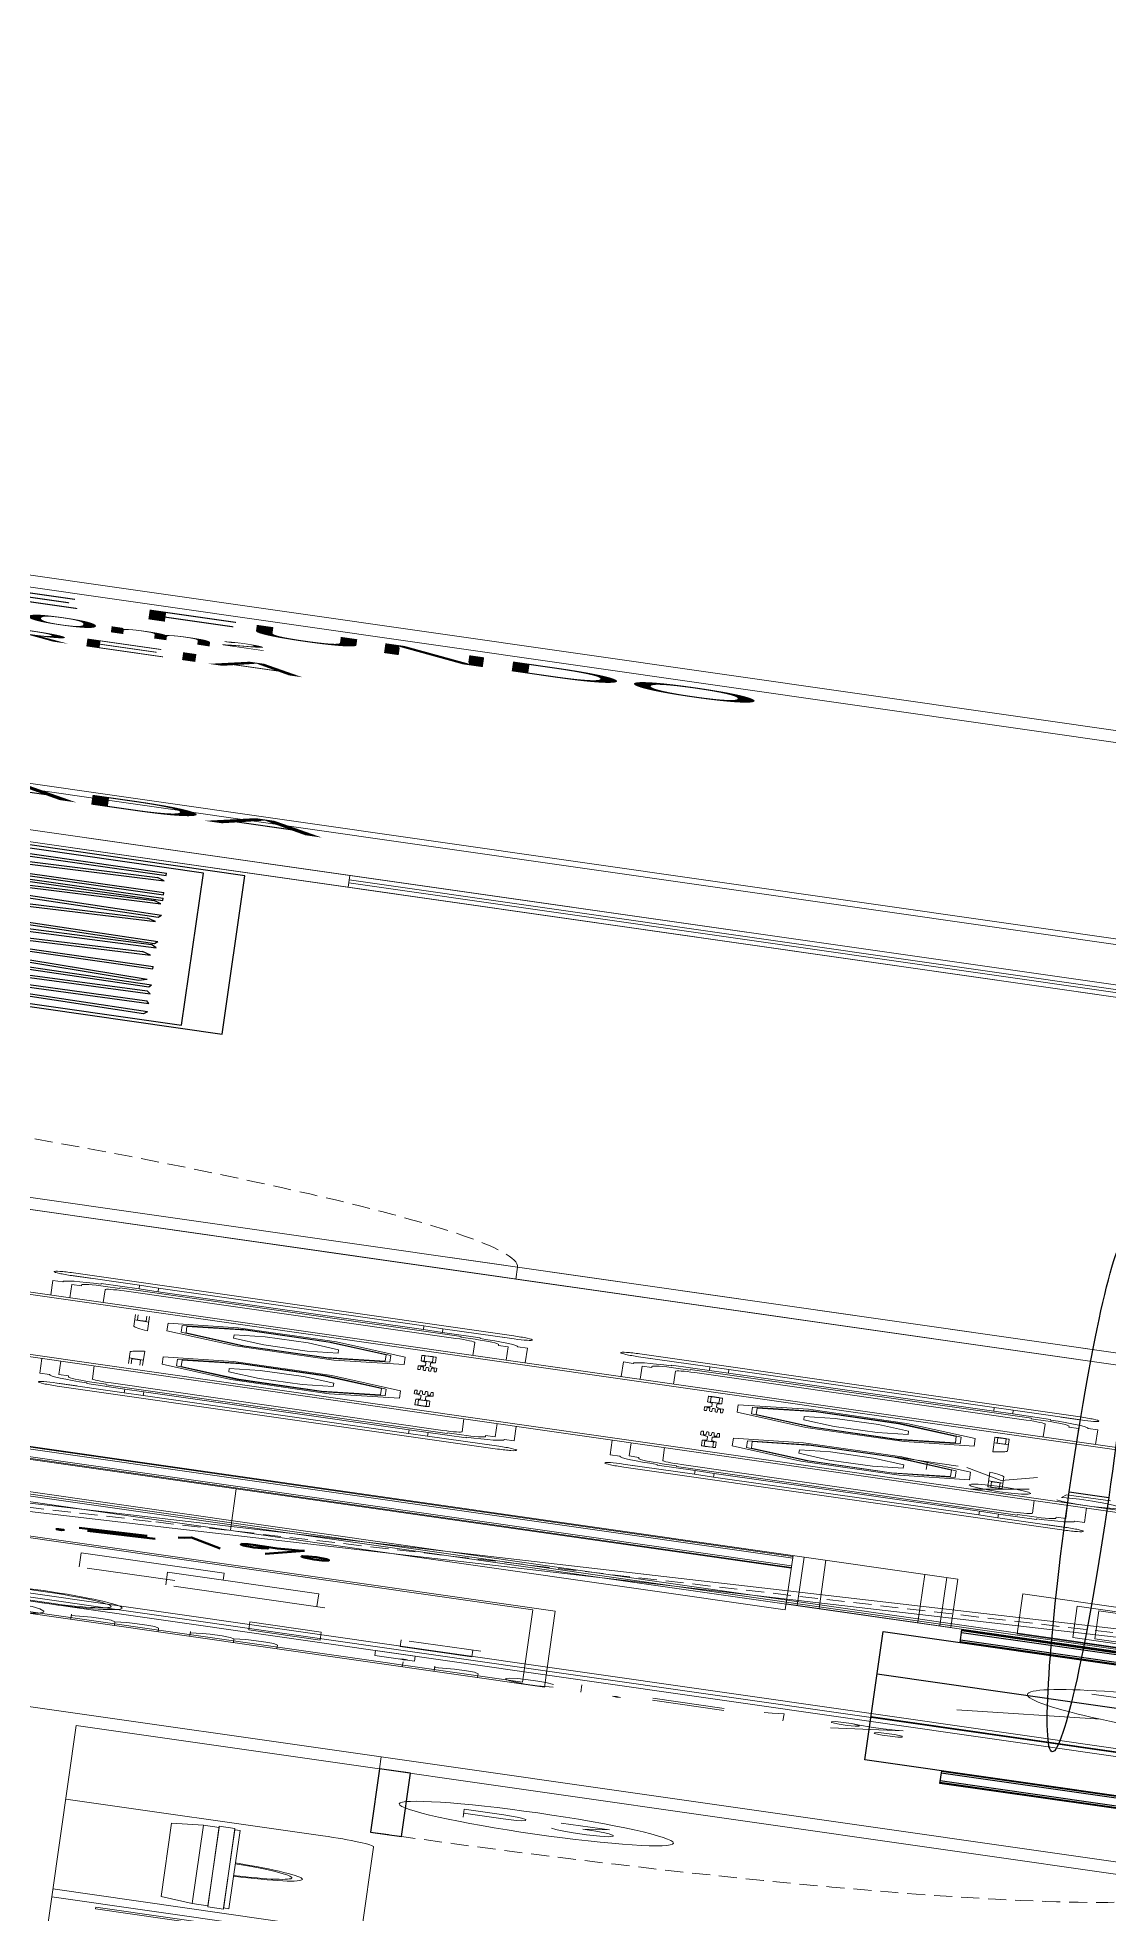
# Model space of a CAD drawing. Header units: millimetres. Extents: x -361192058 to 101130107379, y -14071650034 to 19218552450.
# Drawn here: x -136029.9 to -135968.7, y 40867.7 to 40975 of the extents above; entities that cross this region are included whole.
import ezdxf
from ezdxf.enums import TextEntityAlignment as Align

# ---------------------------------------------------------------- set-up
doc = ezdxf.new("R2010")
doc.units = ezdxf.units.MM
doc.header["$LTSCALE"] = 0.5
doc.linetypes.add('HIDDEN2', pattern=[0.1875, 0.125, -0.0625])
for name, color, linetype in [('02', 2, 'Continuous'), ('ARCO', 7, 'HIDDEN2'), ('CONEXAO_ESGOTO', 7, 'Continuous'), ('DIVERSOS', 4, 'Continuous'), ('ESQUADRIA', 3, 'Continuous'), ('ESQUADRIAS', 3, 'Continuous'), ('MOBIL-I', 251, 'Continuous'), ('parede', 2, 'Continuous'), ('PISO', 8, 'Continuous'), ('TEXTO2', 3, 'Continuous'), ('TUBULAÇÃO_ESGOTO', 6, 'Continuous'), ('TXT_0', 7, 'Continuous'), ('TXT_1', 3, 'Continuous')]:
    doc.layers.add(name, color=color, linetype=linetype)
doc.styles.add('ADITIVOCAD', font='ROMANS.shx')
doc.styles.add('ROMANS', font='romans', dxfattribs={"height": 0.1})
doc.styles.add('SANSSERIF', font='sas_____.pfb', dxfattribs={"height": 1})
doc.styles.get("Standard").update_dxf_attribs({"font": 'txt.shx', "height": 0.12})

# ---------------------------------------------------------------- blocks, each defined once
blk = doc.blocks.new('ADC_PE_AB1')
blk.add_lwpolyline([(0, -0.03), (1, -0.03), (1, 0), (0, 0)], close=True)
at = {"flags": 8}
blk.add_attdef('$PORTA', text='', height=0.09, dxfattribs=at).set_placement((0.5, -0.1569), align=Align.MIDDLE)
blk = doc.blocks.new('s1')
for p, q in [((0.7674, 1.4896), (0.7674, 2.0988)), ((0.7674, 2.0988), (2.7072, 2.0988)), ((0.9277, 1.4148), (0.9277, 2.0988)), ((2.5469, 2.0988), (2.5469, 1.4148)), ((2.7072, 2.0988), (2.7072, 1.4896)), ((0.9277, 1.9385), (2.5469, 1.9385)), ((1.4675, 1.9385), (1.4675, 1.4148)), ((2.0072, 1.9385), (2.0072, 1.4148)), ((0.9277, 1.4896), (0.7674, 1.4896)), ((2.7072, 1.4896), (2.5469, 1.4896)), ((2.5469, 1.4148), (0.9277, 1.4148))]:
    blk.add_line(p, q)
at = {"layer": 'PISO'}
for p, q in [((0.7781, 1.4896), (0.7781, 2.0988)), ((0.7995, 1.4896), (0.7995, 2.0988)), ((0.8957, 1.4896), (0.8957, 2.0988)), ((0.9171, 1.4896), (0.9171, 2.0988)), ((2.5576, 2.0988), (2.5576, 1.4896)), ((2.579, 2.0988), (2.579, 1.4896)), ((2.6752, 2.0988), (2.6752, 1.4896)), ((2.6965, 2.0988), (2.6965, 1.4896)), ((0.9277, 2.0881), (2.5469, 2.0881)), ((0.9277, 2.0667), (2.5469, 2.0667)), ((0.9277, 1.9705), (2.5469, 1.9705)), ((0.9277, 1.9492), (2.5469, 1.9492))]:
    blk.add_line(p, q, dxfattribs=at)
blk = doc.blocks.new('ADC_G_ROUPA1')
for p, q in [((2, 0.55), (0, 0.55)), ((0, 0.55), (0, 0)), ((2, 0), (2, 0.55)), ((1.96, 0.51), (0.04, 0.51)), ((0.04, 0.51), (0.04, 0.04)), ((1.96, 0.04), (1.96, 0.51)), ((0.1122, 0.078), (0.1615, 0.4749)), ((0.142, 0.0743), (0.1913, 0.4712)), ((0.1913, 0.4712), (0.1615, 0.4749)), ((0.2176, 0.473), (0.2475, 0.4754)), ((0.2176, 0.473), (0.2497, 0.0742)), ((0.2475, 0.4754), (0.2796, 0.0766)), ((0.3293, 0.472), (0.3591, 0.4752)), ((0.3293, 0.472), (0.3722, 0.0743)), ((0.3591, 0.4752), (0.402, 0.0775)), ((0.4817, 0.4754), (0.4537, 0.0764)), ((0.4817, 0.4754), (0.5116, 0.4733)), ((0.5116, 0.4733), (0.4837, 0.0743)), ((0.627, 0.4722), (0.5179, 0.0874)), ((0.627, 0.4722), (0.6559, 0.464)), ((0.6858, 0.475), (0.6858, 0.075)), ((0.6858, 0.475), (0.7158, 0.475)), ((0.7158, 0.475), (0.7158, 0.075)), ((0.7427, 0.4641), (0.7715, 0.4722)), ((0.7715, 0.4722), (0.8803, 0.0873)), ((0.8867, 0.4694), (0.9163, 0.4743)), ((0.9163, 0.4743), (0.9824, 0.0798)), ((1.0382, 0.4753), (1.0009, 0.077)), ((1.068, 0.4725), (1.0308, 0.0742)), ((1.0382, 0.4753), (1.068, 0.4725)), ((1.1662, 0.4641), (1.195, 0.4722)), ((1.195, 0.4722), (1.3038, 0.0873)), ((1.3701, 0.4753), (1.3328, 0.077)), ((1.3999, 0.4725), (1.3627, 0.0742)), ((1.3701, 0.4753), (1.3999, 0.4725)), ((1.4107, 0.4656), (1.4399, 0.4725)), ((1.4399, 0.4725), (1.5317, 0.0832)), ((1.5477, 0.475), (1.5477, 0.075)), ((1.5477, 0.475), (1.5777, 0.475)), ((1.5777, 0.475), (1.5777, 0.075)), ((1.619, 0.475), (1.619, 0.075)), ((1.619, 0.475), (1.649, 0.475)), ((1.649, 0.475), (1.649, 0.075)), ((1.7026, 0.4656), (1.7318, 0.4725)), ((1.7318, 0.4725), (1.8237, 0.0832)), ((1.8633, 0.475), (1.8633, 0.075)), ((1.8633, 0.475), (1.8933, 0.475)), ((1.8933, 0.475), (1.8933, 0.075)), ((0.6559, 0.464), (0.5468, 0.0792)), ((0.7427, 0.4641), (0.8514, 0.0791)), ((0.8867, 0.4694), (0.9528, 0.0749)), ((1.1662, 0.4641), (1.2749, 0.0791)), ((1.4107, 0.4656), (1.5025, 0.0763)), ((1.7026, 0.4656), (1.7945, 0.0763)), ((0.1511, 0.2898), (0.1474, 0.2601)), ((0.1511, 0.2898), (0.1561, 0.2892)), ((0.1561, 0.2892), (0.1524, 0.2595)), ((0.2449, 0.2894), (0.2499, 0.2898)), ((0.2473, 0.2597), (0.2449, 0.2894)), ((0.2523, 0.2601), (0.2499, 0.2898)), ((0.3616, 0.2893), (0.3665, 0.2898)), ((0.3648, 0.2596), (0.3616, 0.2893)), ((0.3697, 0.2601), (0.3665, 0.2898)), ((0.4791, 0.2601), (0.4812, 0.2899)), ((0.4812, 0.2899), (0.4862, 0.2895)), ((0.4841, 0.2597), (0.4862, 0.2895)), ((0.5804, 0.262), (0.5885, 0.2907)), ((0.5852, 0.2606), (0.5933, 0.2893)), ((0.5885, 0.2907), (0.5933, 0.2893)), ((0.6983, 0.26), (0.6983, 0.2899)), ((0.6983, 0.2899), (0.7033, 0.2899)), ((0.7033, 0.26), (0.7033, 0.2899)), ((0.805, 0.2893), (0.8098, 0.2907)), ((0.8131, 0.2606), (0.805, 0.2893)), ((0.818, 0.2619), (0.8098, 0.2907)), ((0.9296, 0.2889), (0.9346, 0.2897)), ((0.9395, 0.2602), (0.9346, 0.2897)), ((1.0306, 0.2601), (1.0334, 0.2898)), ((1.0334, 0.2898), (1.0384, 0.2894)), ((1.0356, 0.2596), (1.0384, 0.2894)), ((1.2285, 0.2893), (1.2333, 0.2907)), ((1.2366, 0.2606), (1.2285, 0.2893)), ((1.2415, 0.2619), (1.2333, 0.2907)), ((1.3625, 0.2601), (1.3653, 0.2898)), ((1.3653, 0.2898), (1.3703, 0.2894)), ((1.3675, 0.2596), (1.3703, 0.2894)), ((1.4653, 0.2883), (1.4702, 0.2895)), ((1.4771, 0.2604), (1.4702, 0.2895)), ((1.5602, 0.26), (1.5602, 0.2899)), ((1.5602, 0.2899), (1.5652, 0.2899)), ((1.5652, 0.26), (1.5652, 0.2899)), ((1.6315, 0.26), (1.6315, 0.2899)), ((1.6315, 0.2899), (1.6365, 0.2899)), ((1.6365, 0.26), (1.6365, 0.2899)), ((1.7573, 0.2883), (1.7622, 0.2895)), ((1.769, 0.2604), (1.7622, 0.2895)), ((1.8758, 0.26), (1.8758, 0.2899)), ((1.8758, 0.2899), (1.8808, 0.2899)), ((1.8808, 0.26), (1.8808, 0.2899)), ((0.04, 0.28), (1.96, 0.28)), ((0.9346, 0.2594), (0.9296, 0.2889)), ((1.4722, 0.2593), (1.4653, 0.2883)), ((1.7642, 0.2593), (1.7573, 0.2883)), ((0.04, 0.27), (1.96, 0.27)), ((0.1524, 0.2595), (0.1474, 0.2601)), ((0.2523, 0.2601), (0.2473, 0.2597)), ((0.3697, 0.2601), (0.3648, 0.2596)), ((0.4841, 0.2597), (0.4791, 0.2601)), ((0.5852, 0.2606), (0.5804, 0.262)), ((0.7033, 0.26), (0.6983, 0.26)), ((0.818, 0.2619), (0.8131, 0.2606)), ((0.9395, 0.2602), (0.9346, 0.2594)), ((1.0356, 0.2596), (1.0306, 0.2601)), ((1.2415, 0.2619), (1.2366, 0.2606)), ((1.3675, 0.2596), (1.3625, 0.2601)), ((1.4771, 0.2604), (1.4722, 0.2593)), ((1.5652, 0.26), (1.5602, 0.26)), ((1.6365, 0.26), (1.6315, 0.26)), ((1.769, 0.2604), (1.7642, 0.2593)), ((1.8808, 0.26), (1.8758, 0.26)), ((0.142, 0.0743), (0.1122, 0.078)), ((0.2497, 0.0742), (0.2796, 0.0766)), ((0.3722, 0.0743), (0.402, 0.0775)), ((0.4537, 0.0764), (0.4837, 0.0743)), ((0.5179, 0.0874), (0.5468, 0.0792)), ((0.6858, 0.075), (0.7158, 0.075)), ((0.8514, 0.0791), (0.8803, 0.0873)), ((0.9528, 0.0749), (0.9824, 0.0798)), ((1.0009, 0.077), (1.0308, 0.0742)), ((1.2749, 0.0791), (1.3038, 0.0873)), ((1.3328, 0.077), (1.3627, 0.0742)), ((1.5025, 0.0763), (1.5317, 0.0832)), ((1.5477, 0.075), (1.5777, 0.075)), ((1.619, 0.075), (1.649, 0.075)), ((1.7945, 0.0763), (1.8237, 0.0832)), ((1.8633, 0.075), (1.8933, 0.075)), ((0.04, 0.04), (1.96, 0.04)), ((0, 0), (2, 0))]:
    blk.add_line(p, q)
blk = doc.blocks.new('Adh_Afn')
blk.add_line((-0.25, 0), (0.25, 0))
blk.add_circle((0, 0), 0.25)
at = {"flags": 8}
for tag, p in [('$AF', (0, 0.0703)), ('$DIAM', (0, -0.0909))]:
    blk.add_attdef(tag, text='', height=0.1, dxfattribs=at).set_placement(p, align=Align.MIDDLE)
blk = doc.blocks.new('APROVADO QUADRA 21.2 MBVII')
at = {"color": 8, "lineweight": 18}
for p, q in [((3993.3036, 2444.3402), (3993.3036, 2444.0374)), ((3993.3036, 2444.3402), (3993.3264, 2444.3402)), ((3993.3264, 2444.3402), (3993.3264, 2444.0374))]:
    blk.add_line(p, q, dxfattribs=at)
at = {"layer": '02', "color": 8, "lineweight": 18}
for p, q in [((4006.5417, 2441.3885), (4006.5417, 2447.2885)), ((4007.0417, 2441.3885), (4007.0417, 2447.2885)), ((4001.8417, 2444.8885), (4001.8417, 2441.3885)), ((4006.3917, 2441.3885), (4006.3917, 2444.8885)), ((3993.3776, 2444.3835), (3992.3417, 2444.3835)), ((3993.3776, 2444.3835), (3993.3776, 2443.9835))]:
    blk.add_line(p, q, dxfattribs=at)
at = {"layer": 'ARCO', "color": 8, "lineweight": 18}
for centre, start, end in [((4001.9917, 2444.8255), 270, 360), ((3995.5417, 2444.0885), 180, 270)]:
    blk.add_arc(centre, 0.8, start, end, dxfattribs=at)
at = {"layer": 'DIVERSOS', "color": 8, "lineweight": 18}
for p, q in [((4006.3917, 2444.2385), (4006.3917, 2442.2385)), ((4006.5417, 2444.2385), (4006.5417, 2442.2385))]:
    blk.add_line(p, q, dxfattribs=at)
at = {"layer": 'DIVERSOS', "lineweight": 18}
blk.add_line((3997.2915, 2443.5462), (3997.4299, 2443.4079), dxfattribs=at)
blk.add_circle((3997.6067, 2443.2311), 0.25, dxfattribs=at)
at = {"layer": 'ESQUADRIA', "color": 8, "lineweight": 18}
for p, q in [((4006.4467, 2442.2385), (4006.4467, 2444.2385)), ((4006.4867, 2442.2385), (4006.4867, 2444.2385))]:
    blk.add_line(p, q, dxfattribs=at)
at = {"layer": 'ESQUADRIAS', "color": 8, "lineweight": 18}
blk.add_lwpolyline([(3995.5417, 2444.1385), (3995.5417, 2444.0885), (3995.6917, 2444.0885), (3995.6917, 2444.1385)], dxfattribs=at)
at = {"layer": 'MOBIL-I', "color": 8, "lineweight": 18}
for p, q in [((4000.0196, 2445.0713), (4000.0196, 2443.3999)), ((4000.0475, 2445.0713), (4000.0475, 2443.3999)), ((4000.7933, 2445.0713), (4000.7933, 2443.3999)), ((4000.8213, 2445.0713), (4000.8213, 2443.3999)), ((3998.912, 2443.5631), (3998.912, 2444.9632)), ((3998.228, 2444.8029), (3998.228, 2443.7234)), ((3998.7516, 2443.7234), (3998.7516, 2444.8029)), ((3998.7623, 2443.7234), (3998.7623, 2444.8029)), ((3998.7837, 2443.7234), (3998.7837, 2444.8029)), ((3998.8799, 2443.7234), (3998.8799, 2444.8029)), ((3998.9013, 2443.7234), (3998.9013, 2444.8029)), ((3996.843, 2444.5838), (3996.843, 2443.9425)), ((3997.8005, 2443.9425), (3997.8005, 2444.5838)), ((3996.8644, 2444.5625), (3996.8644, 2443.9639)), ((3997.7791, 2443.9639), (3997.7791, 2444.5625)), ((4000.0196, 2444.4664), (3999.835, 2444.4664)), ((3999.835, 2444.4569), (3999.835, 2444.4664)), ((4000.8213, 2444.4664), (4001.0058, 2444.4664)), ((4001.0058, 2444.4569), (4001.0058, 2444.4664)), ((3999.7427, 2444.4293), (3999.7427, 2444.4478)), ((4000.0196, 2444.4479), (3999.8535, 2444.4479)), ((3999.8535, 2444.4385), (3999.8535, 2444.4479)), ((4000.8213, 2444.4479), (4000.9874, 2444.4479)), ((4000.9874, 2444.4385), (4000.9874, 2444.4479)), ((4001.0981, 2444.4293), (4001.0981, 2444.4478)), ((3999.8396, 2444.4385), (3999.8535, 2444.4385)), ((4001.0012, 2444.4385), (4000.9874, 2444.4385)), ((3999.7889, 2444.3831), (3999.7889, 2444.42)), ((3999.7981, 2444.42), (3999.7889, 2444.42)), ((3999.8165, 2444.4154), (3999.8165, 2444.4016)), ((3999.8581, 2444.4154), (4000.0196, 2444.4154)), ((4000.9828, 2444.4154), (4000.8213, 2444.4154)), ((4001.0243, 2444.4154), (4001.0243, 2444.4016)), ((4001.0428, 2444.42), (4001.052, 2444.42)), ((4001.052, 2444.3831), (4001.052, 2444.42)), ((3997.5066, 2444.4023), (3997.6845, 2444.4023)), ((3997.5066, 2444.3094), (3997.5066, 2444.3945)), ((3997.6845, 2444.4023), (3997.6845, 2444.2632)), ((3999.8073, 2444.0697), (3999.8073, 2444.4016)), ((3999.8165, 2444.4016), (3999.8073, 2444.4016)), ((3999.8396, 2444.397), (3999.8396, 2444.0743)), ((4001.0012, 2444.397), (4001.0012, 2444.0743)), ((4001.0243, 2444.4016), (4001.0335, 2444.4016)), ((4001.0335, 2444.0697), (4001.0335, 2444.4016)), ((3993.4762, 2444.1335), (3993.4762, 2444.3835)), ((3994.6119, 2444.1335), (3994.6119, 2444.3835)), ((3999.7889, 2444.3831), (3999.7427, 2444.3831)), ((3999.7889, 2444.3647), (3999.7889, 2444.3831)), ((4000.1102, 2444.3832), (4000.2579, 2444.3832)), ((4000.112, 2444.3804), (4000.1748, 2444.3804)), ((4000.112, 2444.3721), (4000.1748, 2444.3721)), ((4000.1776, 2444.3777), (4000.1776, 2444.3749)), ((4000.1803, 2444.3832), (4000.1803, 2444.3693)), ((4000.7306, 2444.3832), (4000.5829, 2444.3832)), ((4000.6605, 2444.3832), (4000.6605, 2444.3693)), ((4000.6633, 2444.3777), (4000.6633, 2444.3749)), ((4000.7288, 2444.3804), (4000.666, 2444.3804)), ((4000.7288, 2444.3721), (4000.666, 2444.3721)), ((4001.052, 2444.3647), (4001.052, 2444.3831)), ((4001.052, 2444.3831), (4001.0981, 2444.3831)), ((3999.7889, 2444.3647), (3999.7427, 2444.3647)), ((3999.7889, 2444.1066), (3999.7889, 2444.3647)), ((4000.1102, 2444.3693), (4000.2911, 2444.3693)), ((4000.7306, 2444.3693), (4000.5498, 2444.3693)), ((4001.052, 2444.1066), (4001.052, 2444.3647)), ((4001.052, 2444.3647), (4001.0981, 2444.3647)), ((3997.437, 2444.3173), (3997.5994, 2444.3173)), ((3997.5994, 2444.3173), (3997.5994, 2444.1704)), ((3997.437, 2444.1626), (3997.437, 2444.3094)), ((3997.6845, 2444.2632), (3997.5994, 2444.2632)), ((3998.7516, 2444.2632), (3998.228, 2444.2632)), ((3997.0271, 2444.1627), (3997.0271, 2444.2322)), ((3997.0271, 2444.2322), (3997.1277, 2444.2322)), ((3997.1277, 2444.2322), (3997.1277, 2444.1627)), ((3997.1277, 2444.1627), (3997.0271, 2444.1627)), ((3997.5994, 2444.1704), (3997.437, 2444.1704)), ((3996.9343, 2444.1086), (3996.9962, 2444.1086)), ((3996.9343, 2444.0699), (3996.9343, 2444.1086)), ((3996.9962, 2444.1086), (3996.9962, 2444.0699)), ((3999.7889, 2444.1066), (3999.7427, 2444.1066)), ((3999.7889, 2444.0881), (3999.7889, 2444.1066)), ((4000.1065, 2444.1007), (4000.1065, 2444.0943)), ((4000.1093, 2444.1007), (4000.1093, 2444.0943)), ((4000.1102, 2444.1044), (4000.179, 2444.1044)), ((4000.1102, 2444.1017), (4000.1735, 2444.1017)), ((4000.179, 2444.0906), (4000.179, 2444.1044)), ((4000.1942, 2444.0998), (4000.2311, 2444.0998)), ((4000.2462, 2444.1067), (4000.2886, 2444.1064)), ((4000.2496, 2444.1028), (4000.2496, 2444.1027)), ((4000.252, 2444.104), (4000.2886, 2444.1043)), ((4000.252, 2444.1015), (4000.2886, 2444.1012)), ((4000.252, 2444.0987), (4000.2886, 2444.0991)), ((4000.2911, 2444.1054), (4000.2911, 2444.1053)), ((4000.2911, 2444.1001), (4000.2911, 2444.1001)), ((4000.5498, 2444.1054), (4000.5498, 2444.1053)), ((4000.5498, 2444.1001), (4000.5498, 2444.1001)), ((4000.5947, 2444.1067), (4000.5523, 2444.1064)), ((4000.5888, 2444.104), (4000.5523, 2444.1043)), ((4000.5888, 2444.1015), (4000.5523, 2444.1012)), ((4000.5888, 2444.0987), (4000.5523, 2444.0991)), ((4000.5913, 2444.1028), (4000.5913, 2444.1027)), ((4000.6467, 2444.0998), (4000.6097, 2444.0998)), ((4000.7306, 2444.1044), (4000.6618, 2444.1044)), ((4000.6618, 2444.0906), (4000.6618, 2444.1044)), ((4000.7306, 2444.1017), (4000.6674, 2444.1017)), ((4000.7316, 2444.1007), (4000.7316, 2444.0943)), ((4000.7343, 2444.1007), (4000.7343, 2444.0943)), ((4001.052, 2444.0881), (4001.052, 2444.1066)), ((4001.052, 2444.1066), (4001.0981, 2444.1066)), ((3993.5262, 2444.0835), (3994.5619, 2444.0835)), ((3997.089, 2444.0854), (3997.1741, 2444.0854)), ((3997.089, 2444.0158), (3997.089, 2444.0854)), ((3999.7889, 2444.0881), (3999.7427, 2444.0881)), ((3999.7889, 2444.0512), (3999.7889, 2444.0881)), ((4000.1102, 2444.0934), (4000.1735, 2444.0934)), ((4000.1102, 2444.0906), (4000.179, 2444.0906)), ((4000.1762, 2444.0989), (4000.1762, 2444.0961)), ((4000.1942, 2444.0952), (4000.2311, 2444.0952)), ((4000.2462, 2444.0883), (4000.2886, 2444.0886)), ((4000.2496, 2444.0975), (4000.2496, 2444.0975)), ((4000.2496, 2444.0923), (4000.2496, 2444.0923)), ((4000.252, 2444.0963), (4000.2886, 2444.096)), ((4000.252, 2444.0935), (4000.2886, 2444.0939)), ((4000.252, 2444.0911), (4000.2886, 2444.0907)), ((4000.2911, 2444.0949), (4000.2911, 2444.0949)), ((4000.2911, 2444.0897), (4000.2911, 2444.0897)), ((4000.5498, 2444.0949), (4000.5498, 2444.0949)), ((4000.5498, 2444.0897), (4000.5498, 2444.0897)), ((4000.5888, 2444.0963), (4000.5523, 2444.096)), ((4000.5888, 2444.0935), (4000.5523, 2444.0939)), ((4000.5888, 2444.0911), (4000.5523, 2444.0907)), ((4000.5947, 2444.0883), (4000.5523, 2444.0886)), ((4000.5913, 2444.0975), (4000.5913, 2444.0975)), ((4000.5913, 2444.0923), (4000.5913, 2444.0923)), ((4000.6467, 2444.0952), (4000.6097, 2444.0952)), ((4000.7306, 2444.0906), (4000.6618, 2444.0906)), ((4000.6646, 2444.0989), (4000.6646, 2444.0961)), ((4000.7306, 2444.0934), (4000.6674, 2444.0934)), ((4001.052, 2444.0512), (4001.052, 2444.0881)), ((4001.052, 2444.0881), (4001.0981, 2444.0881)), ((4001.9917, 2442.1862), (4001.9917, 2444.0908)), ((3996.9962, 2444.0699), (3996.9343, 2444.0699)), ((3997.1741, 2444.0776), (3997.1741, 2444.008)), ((3999.8165, 2444.0697), (3999.8073, 2444.0697)), ((3999.8165, 2444.0558), (3999.8165, 2444.0697)), ((4001.0243, 2444.0697), (4001.0335, 2444.0697)), ((4001.0243, 2444.0558), (4001.0243, 2444.0697)), ((3999.7981, 2444.0512), (3999.7889, 2444.0512)), ((3999.8581, 2444.0558), (4000.0196, 2444.0558)), ((4000.9828, 2444.0558), (4000.8213, 2444.0558)), ((4001.0428, 2444.0512), (4001.052, 2444.0512)), ((3999.7427, 2444.0232), (3999.7427, 2444.0417)), ((3999.8396, 2444.0328), (3999.8535, 2444.0328)), ((3999.8535, 2444.0328), (3999.8535, 2444.0234)), ((4000.9874, 2444.0328), (4000.9874, 2444.0234)), ((4001.0012, 2444.0328), (4000.9874, 2444.0328)), ((4001.0981, 2444.0232), (4001.0981, 2444.0417)), ((3997.1741, 2444.0158), (3997.089, 2444.0158)), ((3999.835, 2444.0143), (3999.835, 2444.0049)), ((4000.0196, 2444.0234), (3999.8535, 2444.0234)), ((4000.8213, 2444.0234), (4000.9874, 2444.0234)), ((4001.0058, 2444.0143), (4001.0058, 2444.0049)), ((3999.7252, 2444.0012), (3999.7242, 2444.0012)), ((4000.0196, 2444.0049), (3999.835, 2444.0049)), ((4000.8213, 2444.0049), (4001.0058, 2444.0049)), ((4001.1157, 2444.0012), (4001.1166, 2444.0012)), ((3996.8644, 2443.9639), (3997.7791, 2443.9639)), ((3996.843, 2443.9425), (3997.8005, 2443.9425)), ((3999.7252, 2443.9153), (3999.7242, 2443.9153)), ((4000.0196, 2443.9115), (3999.835, 2443.9115)), ((3999.835, 2443.9021), (3999.835, 2443.9115)), ((4000.8213, 2443.9115), (4001.0058, 2443.9115)), ((4001.0058, 2443.9021), (4001.0058, 2443.9115)), ((4001.1157, 2443.9153), (4001.1166, 2443.9153)), ((3999.7427, 2443.8932), (3999.7427, 2443.8747)), ((3999.8396, 2443.8837), (3999.8535, 2443.8837)), ((4000.0196, 2443.8931), (3999.8535, 2443.8931)), ((3999.8535, 2443.8837), (3999.8535, 2443.8931)), ((4000.8213, 2443.8931), (4000.9874, 2443.8931)), ((4000.9874, 2443.8837), (4000.9874, 2443.8931)), ((4001.0012, 2443.8837), (4000.9874, 2443.8837)), ((4001.0981, 2443.8932), (4001.0981, 2443.8747)), ((3999.7889, 2443.8652), (3999.7889, 2443.8283)), ((3999.7981, 2443.8652), (3999.7889, 2443.8652)), ((4001.0428, 2443.8652), (4001.052, 2443.8652)), ((4001.052, 2443.8652), (4001.052, 2443.8283)), ((3999.8073, 2443.8467), (3999.8073, 2443.5149)), ((3999.8165, 2443.8467), (3999.8073, 2443.8467)), ((3999.8165, 2443.8606), (3999.8165, 2443.8467)), ((3999.8581, 2443.8606), (4000.0196, 2443.8606)), ((4000.9828, 2443.8606), (4000.8213, 2443.8606)), ((4001.0243, 2443.8606), (4001.0243, 2443.8467)), ((4001.0243, 2443.8467), (4001.0335, 2443.8467)), ((4001.0335, 2443.8467), (4001.0335, 2443.5149)), ((3999.7889, 2443.8283), (3999.7427, 2443.8283)), ((3999.7889, 2443.8283), (3999.7889, 2443.8098)), ((3999.8396, 2443.5195), (3999.8396, 2443.8421)), ((4001.0012, 2443.5195), (4001.0012, 2443.8421)), ((4001.052, 2443.8283), (4001.052, 2443.8098)), ((4001.052, 2443.8283), (4001.0981, 2443.8283)), ((4000.1065, 2443.8157), (4000.1065, 2443.8221)), ((4000.1093, 2443.8157), (4000.1093, 2443.8221)), ((4000.1102, 2443.8258), (4000.179, 2443.8258)), ((4000.1102, 2443.8231), (4000.1735, 2443.8231)), ((4000.1102, 2443.8148), (4000.1735, 2443.8148)), ((4000.1102, 2443.812), (4000.179, 2443.812)), ((4000.1762, 2443.8175), (4000.1762, 2443.8203)), ((4000.179, 2443.8258), (4000.179, 2443.812)), ((4000.1942, 2443.8212), (4000.2311, 2443.8212)), ((4000.1942, 2443.8166), (4000.2311, 2443.8166)), ((4000.2462, 2443.8281), (4000.2886, 2443.8278)), ((4000.2496, 2443.8241), (4000.2496, 2443.8242)), ((4000.2496, 2443.8189), (4000.2496, 2443.8189)), ((4000.2496, 2443.8137), (4000.2496, 2443.8137)), ((4000.252, 2443.8254), (4000.2886, 2443.8257)), ((4000.252, 2443.8229), (4000.2886, 2443.8226)), ((4000.252, 2443.8201), (4000.2886, 2443.8205)), ((4000.252, 2443.8177), (4000.2886, 2443.8174)), ((4000.252, 2443.8149), (4000.2886, 2443.8153)), ((4000.252, 2443.8125), (4000.2886, 2443.8121)), ((4000.2911, 2443.8268), (4000.2911, 2443.8268)), ((4000.2911, 2443.8215), (4000.2911, 2443.8215)), ((4000.2911, 2443.8163), (4000.2911, 2443.8163)), ((4000.2911, 2443.8111), (4000.2911, 2443.8111)), ((4000.5498, 2443.8268), (4000.5498, 2443.8268)), ((4000.5498, 2443.8215), (4000.5498, 2443.8215)), ((4000.5498, 2443.8163), (4000.5498, 2443.8163)), ((4000.5498, 2443.8111), (4000.5498, 2443.8111)), ((4000.5947, 2443.8281), (4000.5523, 2443.8278)), ((4000.5888, 2443.8254), (4000.5523, 2443.8257)), ((4000.5888, 2443.8229), (4000.5523, 2443.8226)), ((4000.5888, 2443.8201), (4000.5523, 2443.8205)), ((4000.5888, 2443.8177), (4000.5523, 2443.8174)), ((4000.5888, 2443.8149), (4000.5523, 2443.8153)), ((4000.5888, 2443.8125), (4000.5523, 2443.8121)), ((4000.5913, 2443.8241), (4000.5913, 2443.8242)), ((4000.5913, 2443.8189), (4000.5913, 2443.8189)), ((4000.5913, 2443.8137), (4000.5913, 2443.8137)), ((4000.6467, 2443.8212), (4000.6097, 2443.8212)), ((4000.6467, 2443.8166), (4000.6097, 2443.8166)), ((4000.6618, 2443.8258), (4000.6618, 2443.812)), ((4000.7306, 2443.8258), (4000.6618, 2443.8258)), ((4000.7306, 2443.812), (4000.6618, 2443.812)), ((4000.6646, 2443.8175), (4000.6646, 2443.8203)), ((4000.7306, 2443.8231), (4000.6674, 2443.8231)), ((4000.7306, 2443.8148), (4000.6674, 2443.8148)), ((4000.7316, 2443.8157), (4000.7316, 2443.8221)), ((4000.7343, 2443.8157), (4000.7343, 2443.8221)), ((3999.7889, 2443.8098), (3999.7427, 2443.8098)), ((3999.7889, 2443.8098), (3999.7889, 2443.5518)), ((4000.2462, 2443.8097), (4000.2886, 2443.81)), ((4000.5947, 2443.8097), (4000.5523, 2443.81)), ((4001.052, 2443.8098), (4001.052, 2443.5518)), ((4001.052, 2443.8098), (4001.0981, 2443.8098)), ((3998.228, 2443.7234), (3998.912, 2443.7234)), ((3998.3028, 2443.7234), (3998.3028, 2443.5631)), ((3998.3028, 2443.7127), (3998.912, 2443.7127)), ((3998.3028, 2443.6914), (3998.912, 2443.6914)), ((3998.3028, 2443.5952), (3998.912, 2443.5952)), ((3998.3028, 2443.5738), (3998.912, 2443.5738)), ((3998.3028, 2443.5631), (3998.912, 2443.5631)), ((3999.7889, 2443.5518), (3999.7427, 2443.5518)), ((3999.7889, 2443.5518), (3999.7889, 2443.5333)), ((4000.1065, 2443.5369), (4000.1065, 2443.5434)), ((4000.1093, 2443.5388), (4000.1093, 2443.5415)), ((4000.1102, 2443.5471), (4000.2911, 2443.5471)), ((4000.112, 2443.5443), (4000.1748, 2443.5443)), ((4000.1776, 2443.5388), (4000.1776, 2443.5415)), ((4000.1803, 2443.5332), (4000.1803, 2443.5471)), ((4000.7306, 2443.5471), (4000.5498, 2443.5471)), ((4000.6605, 2443.5332), (4000.6605, 2443.5471)), ((4000.6633, 2443.5388), (4000.6633, 2443.5415)), ((4000.7288, 2443.5443), (4000.666, 2443.5443)), ((4000.7316, 2443.5388), (4000.7316, 2443.5415)), ((4000.7343, 2443.5369), (4000.7343, 2443.5434)), ((4001.052, 2443.5518), (4001.052, 2443.5333)), ((4001.052, 2443.5518), (4001.0981, 2443.5518)), ((3999.7889, 2443.5333), (3999.7427, 2443.5333)), ((3999.7889, 2443.5333), (3999.7889, 2443.4964)), ((4000.1102, 2443.5332), (4000.2579, 2443.5332)), ((4000.112, 2443.536), (4000.1748, 2443.536)), ((4000.7306, 2443.5332), (4000.5829, 2443.5332)), ((4000.7288, 2443.536), (4000.666, 2443.536)), ((4001.052, 2443.5333), (4001.052, 2443.4964)), ((4001.052, 2443.5333), (4001.0981, 2443.5333)), ((3999.8165, 2443.5149), (3999.8073, 2443.5149)), ((3999.8165, 2443.501), (3999.8165, 2443.5149)), ((4001.0243, 2443.501), (4001.0243, 2443.5149)), ((4001.0243, 2443.5149), (4001.0335, 2443.5149)), ((3999.7427, 2443.4871), (3999.7427, 2443.4687)), ((3999.7981, 2443.4964), (3999.7889, 2443.4964)), ((3999.8581, 2443.501), (4000.0196, 2443.501)), ((4000.9828, 2443.501), (4000.8213, 2443.501)), ((4001.0428, 2443.4964), (4001.052, 2443.4964)), ((4001.0981, 2443.4871), (4001.0981, 2443.4687)), ((3999.8396, 2443.4779), (3999.8535, 2443.4779)), ((3999.8535, 2443.4779), (3999.8535, 2443.4685)), ((4000.0196, 2443.4685), (3999.8535, 2443.4685)), ((4000.8213, 2443.4685), (4000.9874, 2443.4685)), ((4000.9874, 2443.4779), (4000.9874, 2443.4685)), ((4001.0012, 2443.4779), (4000.9874, 2443.4779)), ((3999.835, 2443.4595), (3999.835, 2443.4501)), ((4000.0196, 2443.4501), (3999.835, 2443.4501)), ((4000.8213, 2443.4501), (4001.0058, 2443.4501)), ((4001.0058, 2443.4595), (4001.0058, 2443.4501))]:
    blk.add_line(p, q, dxfattribs=at)
for points in [[(3999.7058, 2444.0196), (3999.7058, 2444.4479, -0.414214), (3999.7242, 2444.4664), (3999.7252, 2444.4664, -0.414214), (3999.7427, 2444.4488), (3999.7427, 2444.3831, -0.414214)], [(4001.1351, 2444.0196), (4001.1351, 2444.4479, 0.414214), (4001.1166, 2444.4664), (4001.1157, 2444.4664, 0.414214), (4001.0981, 2444.4488), (4001.0981, 2444.3831, 0.414214)], [(3999.7427, 2444.3831), (3999.7427, 2444.3647, -0.414214)], [(4001.0981, 2444.3831), (4001.0981, 2444.3647, 0.414214)], [(3999.7427, 2444.3647), (3999.7427, 2444.1066, -0.414214)], [(4001.0981, 2444.3647), (4001.0981, 2444.1066, 0.414214)], [(3999.7427, 2444.1066), (3999.7427, 2444.0881, -0.414214)], [(4001.0981, 2444.1066), (4001.0981, 2444.0881, 0.414214)], [(3999.7427, 2444.0881), (3999.7427, 2444.0187, -0.414214), (3999.7252, 2444.0012)], [(4001.0981, 2444.0881), (4001.0981, 2444.0187, 0.414214), (4001.1157, 2444.0012)], [(3999.7242, 2444.0012, -0.414214), (3999.7058, 2444.0196, -0.414214)], [(4001.1166, 2444.0012, 0.414214), (4001.1351, 2444.0196, 0.414214)], [(3999.7242, 2443.9153, 0.414214), (3999.7058, 2443.8968, 0.414214)], [(3999.7427, 2443.8283), (3999.7427, 2443.8977, 0.414214), (3999.7252, 2443.9153)], [(4001.0981, 2443.8283), (4001.0981, 2443.8977, -0.414214), (4001.1157, 2443.9153)], [(4001.1166, 2443.9153, -0.414214), (4001.1351, 2443.8968, -0.414214)], [(3999.7058, 2443.8968), (3999.7058, 2443.4685, 0.414214), (3999.7242, 2443.4501), (3999.7252, 2443.4501, 0.414214), (3999.7427, 2443.4676), (3999.7427, 2443.5333, 0.414214)], [(4001.1351, 2443.8968), (4001.1351, 2443.4685, -0.414214), (4001.1166, 2443.4501), (4001.1157, 2443.4501, -0.414214), (4001.0981, 2443.4676), (4001.0981, 2443.5333, -0.414214)], [(3999.7427, 2443.8098), (3999.7427, 2443.8283, 0.414214)], [(4001.0981, 2443.8098), (4001.0981, 2443.8283, -0.414214)], [(3999.7427, 2443.5518), (3999.7427, 2443.8098, 0.414214)], [(4001.0981, 2443.5518), (4001.0981, 2443.8098, -0.414214)], [(3999.7427, 2443.5333), (3999.7427, 2443.5518, 0.414214)], [(4001.0981, 2443.5333), (4001.0981, 2443.5518, -0.414214)]]:
    blk.add_lwpolyline(points, format="xyb", dxfattribs=at)
for points in [[(4000.256, 2444.3509), (4000.3236, 2444.2833), (4000.3236, 2444.1877), (4000.256, 2444.1201), (4000.1604, 2444.1201), (4000.0928, 2444.1877), (4000.0928, 2444.2833), (4000.1604, 2444.3509)], [(4000.2502, 2444.337), (4000.3097, 2444.2776), (4000.3097, 2444.1935), (4000.2502, 2444.134), (4000.1661, 2444.134), (4000.1067, 2444.1935), (4000.1067, 2444.2776), (4000.1661, 2444.337)], [(4000.5849, 2444.3509), (4000.5173, 2444.2833), (4000.5173, 2444.1877), (4000.5849, 2444.1201), (4000.6804, 2444.1201), (4000.748, 2444.1877), (4000.748, 2444.2833), (4000.6804, 2444.3509)], [(4000.5906, 2444.337), (4000.5311, 2444.2776), (4000.5311, 2444.1935), (4000.5906, 2444.134), (4000.6747, 2444.134), (4000.7342, 2444.1935), (4000.7342, 2444.2776), (4000.6747, 2444.337)], [(4000.2483, 2444.3324), (4000.3051, 2444.2756), (4000.3051, 2444.1954), (4000.2483, 2444.1386), (4000.1681, 2444.1386), (4000.1113, 2444.1954), (4000.1113, 2444.2756), (4000.1681, 2444.3324)], [(4000.5925, 2444.3324), (4000.5357, 2444.2756), (4000.5357, 2444.1954), (4000.5925, 2444.1386), (4000.6728, 2444.1386), (4000.7296, 2444.1954), (4000.7296, 2444.2756), (4000.6728, 2444.3324)], [(4000.2292, 2444.2863), (4000.259, 2444.2565), (4000.259, 2444.2145), (4000.2292, 2444.1847), (4000.1872, 2444.1847), (4000.1574, 2444.2145), (4000.1574, 2444.2565), (4000.1872, 2444.2863)], [(4000.6116, 2444.2863), (4000.5819, 2444.2565), (4000.5819, 2444.2145), (4000.6116, 2444.1847), (4000.6537, 2444.1847), (4000.6834, 2444.2145), (4000.6834, 2444.2565), (4000.6537, 2444.2863)], [(3993.5737, 2444.2793), (3993.5432, 2444.2488), (3994.5306, 2444.2488), (3994.5, 2444.2793)], [(3993.5432, 2444.2488), (3993.5432, 2444.2335), (3994.5306, 2444.2335), (3994.5306, 2444.2488)], [(3993.5279, 2444.2335), (3993.5279, 2444.2182), (3994.5459, 2444.2182), (3994.5459, 2444.2335)], [(3993.5432, 2444.2182), (3993.5432, 2444.2131), (3994.5306, 2444.2131), (3994.5306, 2444.2182)], [(4000.256, 2443.5656), (4000.3236, 2443.6331), (4000.3236, 2443.7287), (4000.256, 2443.7963), (4000.1604, 2443.7963), (4000.0928, 2443.7287), (4000.0928, 2443.6331), (4000.1604, 2443.5656)], [(4000.5849, 2443.5656), (4000.5173, 2443.6331), (4000.5173, 2443.7287), (4000.5849, 2443.7963), (4000.6804, 2443.7963), (4000.748, 2443.7287), (4000.748, 2443.6331), (4000.6804, 2443.5656)], [(4000.2502, 2443.5794), (4000.3097, 2443.6389), (4000.3097, 2443.723), (4000.2502, 2443.7824), (4000.1661, 2443.7824), (4000.1067, 2443.723), (4000.1067, 2443.6389), (4000.1661, 2443.5794)], [(4000.2483, 2443.584), (4000.3051, 2443.6408), (4000.3051, 2443.7211), (4000.2483, 2443.7778), (4000.1681, 2443.7778), (4000.1113, 2443.7211), (4000.1113, 2443.6408), (4000.1681, 2443.584)], [(4000.5906, 2443.5794), (4000.5311, 2443.6389), (4000.5311, 2443.723), (4000.5906, 2443.7824), (4000.6747, 2443.7824), (4000.7342, 2443.723), (4000.7342, 2443.6389), (4000.6747, 2443.5794)], [(4000.5925, 2443.584), (4000.5357, 2443.6408), (4000.5357, 2443.7211), (4000.5925, 2443.7778), (4000.6728, 2443.7778), (4000.7296, 2443.7211), (4000.7296, 2443.6408), (4000.6728, 2443.584)], [(4000.2292, 2443.6302), (4000.259, 2443.6599), (4000.259, 2443.7019), (4000.2292, 2443.7317), (4000.1872, 2443.7317), (4000.1574, 2443.7019), (4000.1574, 2443.6599), (4000.1872, 2443.6302)], [(4000.6116, 2443.6302), (4000.5819, 2443.6599), (4000.5819, 2443.7019), (4000.6116, 2443.7317), (4000.6537, 2443.7317), (4000.6834, 2443.7019), (4000.6834, 2443.6599), (4000.6537, 2443.6302)], [(3998.8435, 2442.9968), (3998.8435, 2443.4991), (3998.3411, 2443.4991), (3998.3411, 2442.9968)], [(3998.79, 2443.0503), (3998.79, 2443.4457), (3998.3946, 2443.4457), (3998.3946, 2443.0503)], [(3998.7686, 2443.0716), (3998.7686, 2443.4243), (3998.416, 2443.4243), (3998.416, 2443.0716)]]:
    blk.add_lwpolyline(points, close=True, dxfattribs=at)
for radius in [0.0773, 0.0666]:
    blk.add_circle((3997.0735, 2444.4332), radius, dxfattribs=at)
for centre, radius, start, end in [((3999.835, 2444.42), 0.0369, 90, 180), ((4001.0058, 2444.42), 0.0369, 0, 90), ((3999.8396, 2444.4154), 0.0231, 90, 180), ((4001.0012, 2444.4154), 0.0231, 0, 90), ((3999.8581, 2444.397), 0.0185, 90, 180), ((4000.9828, 2444.397), 0.0185, 0, 90), ((4000.1748, 2444.3777), 0.00277, 0, 90), ((4000.1748, 2444.3749), 0.00277, 270, 0), ((4000.2542, 2444.3277), 0.0556, 48.4965, 86.1968), ((4000.5866, 2444.3277), 0.0556, 93.8032, 131.5035), ((4000.666, 2444.3777), 0.00277, 90, 180), ((4000.666, 2444.3749), 0.00277, 180, 270), ((3994.0369, 2444.2335), 0.0865, 193.6117, 346.3883), ((3994.0369, 2444.2335), 0.0763, 195.4696, 344.5304), ((3994.5619, 2444.1335), 0.05, 270, 0), ((4000.1102, 2444.1007), 0.00369, 90, 180), ((4000.1102, 2444.1007), 0.000923, 90, 180), ((4000.1735, 2444.0989), 0.00277, 0, 90), ((4000.179, 2444.1009), 0.00355, 50.6395, 90), ((4000.1922, 2444.117), 0.0173, 230.6395, 276.532), ((4000.2227, 2444.1339), 0.0351, 283.8223, 307.3866), ((4000.2462, 2444.1032), 0.00355, 90, 127.3866), ((4000.2519, 2444.1011), 0.00283, 87.1971, 144.9426), ((4000.2519, 2444.1043), 0.00283, 215.0574, 272.8029), ((4000.289, 2444.1039), 0.00253, 34.6465, 100.1299), ((4000.289, 2444.1068), 0.00253, 259.8701, 325.3535), ((4000.289, 2444.0987), 0.00252, 34.9237, 100.5667), ((4000.289, 2444.1016), 0.00253, 259.8701, 325.3535), ((4000.5518, 2444.1039), 0.00253, 79.8701, 145.3535), ((4000.5518, 2444.1068), 0.00253, 214.6465, 280.1299), ((4000.5518, 2444.0987), 0.00252, 79.4333, 145.0763), ((4000.5518, 2444.1016), 0.00253, 214.6465, 280.1299), ((4000.589, 2444.1011), 0.00283, 35.0574, 92.8029), ((4000.589, 2444.1043), 0.00283, 267.1971, 324.9426), ((4000.5947, 2444.1032), 0.00355, 52.6134, 90), ((4000.6181, 2444.1339), 0.0351, 232.6134, 256.1777), ((4000.6486, 2444.117), 0.0173, 263.468, 309.3605), ((4000.6618, 2444.1009), 0.00355, 90, 129.3605), ((4000.6674, 2444.0989), 0.00277, 90, 180), ((4000.7306, 2444.1007), 0.00369, 0, 90), ((4000.7306, 2444.1007), 0.000923, 0, 90), ((4000.1102, 2444.0943), 0.00369, 180, 270), ((4000.1102, 2444.0943), 0.000923, 180, 270), ((4000.1735, 2444.0961), 0.00277, 270, 0), ((4000.179, 2444.0941), 0.00355, 270, 309.3605), ((4000.1922, 2444.078), 0.0173, 83.468, 129.3605), ((4000.2227, 2444.0611), 0.0351, 52.6134, 76.1777), ((4000.2462, 2444.0918), 0.00355, 232.6134, 270), ((4000.2519, 2444.0959), 0.00283, 87.1971, 144.9426), ((4000.2519, 2444.0991), 0.00283, 215.0574, 272.8029), ((4000.2519, 2444.0907), 0.00283, 87.1971, 144.9426), ((4000.2519, 2444.0939), 0.00283, 215.0574, 272.8029), ((4000.289, 2444.0935), 0.00253, 34.6465, 100.1299), ((4000.289, 2444.0963), 0.00251, 258.9956, 324.7965), ((4000.289, 2444.0882), 0.00253, 34.6465, 100.1299), ((4000.289, 2444.0911), 0.00251, 258.9956, 324.7965), ((4000.5518, 2444.0935), 0.00253, 79.8701, 145.3535), ((4000.5518, 2444.0963), 0.00251, 215.2035, 281.0044), ((4000.5518, 2444.0882), 0.00253, 79.8701, 145.3535), ((4000.5518, 2444.0911), 0.00251, 215.2035, 281.0044), ((4000.589, 2444.0959), 0.00283, 35.0574, 92.8029), ((4000.589, 2444.0991), 0.00283, 267.1971, 324.9426), ((4000.589, 2444.0907), 0.00283, 35.0574, 92.8029), ((4000.589, 2444.0939), 0.00283, 267.1971, 324.9426), ((4000.5947, 2444.0918), 0.00355, 270, 307.3866), ((4000.6181, 2444.0611), 0.0351, 103.8223, 127.3866), ((4000.6486, 2444.078), 0.0173, 50.6395, 96.532), ((4000.6618, 2444.0941), 0.00355, 230.6395, 270), ((4000.6674, 2444.0961), 0.00277, 180, 270), ((4000.7306, 2444.0943), 0.00369, 270, 0), ((4000.7306, 2444.0943), 0.000923, 270, 0), ((3999.8581, 2444.0743), 0.0185, 180, 270), ((4000.9828, 2444.0743), 0.0185, 270, 0), ((3999.835, 2444.0512), 0.0369, 180, 270), ((3999.8396, 2444.0558), 0.0231, 180, 270), ((4001.0012, 2444.0558), 0.0231, 270, 0), ((4001.0058, 2444.0512), 0.0369, 270, 0), ((3999.835, 2443.8652), 0.0369, 90, 180), ((4001.0058, 2443.8652), 0.0369, 0, 90), ((3999.8396, 2443.8606), 0.0231, 90, 180), ((4001.0012, 2443.8606), 0.0231, 0, 90), ((3999.8581, 2443.8421), 0.0185, 90, 180), ((4000.9828, 2443.8421), 0.0185, 0, 90), ((4000.1102, 2443.8221), 0.00369, 90, 180), ((4000.1102, 2443.8157), 0.00369, 180, 270), ((4000.1102, 2443.8221), 0.000923, 90, 180), ((4000.1102, 2443.8157), 0.000923, 180, 270), ((4000.1735, 2443.8203), 0.00277, 0, 90), ((4000.1735, 2443.8175), 0.00277, 270, 0), ((4000.179, 2443.8223), 0.00355, 50.6395, 90), ((4000.179, 2443.8155), 0.00355, 270, 309.3605), ((4000.1922, 2443.8384), 0.0173, 230.6395, 276.532), ((4000.1922, 2443.7994), 0.0173, 83.468, 129.3605), ((4000.2227, 2443.8553), 0.0351, 283.8223, 307.3866), ((4000.2227, 2443.7825), 0.0351, 52.6134, 76.1777), ((4000.2462, 2443.8246), 0.00355, 90, 127.3866), ((4000.2462, 2443.8132), 0.00355, 232.6134, 270), ((4000.2519, 2443.8226), 0.00283, 87.1971, 144.9426), ((4000.2519, 2443.8257), 0.00283, 215.0574, 272.8029), ((4000.2519, 2443.8173), 0.00283, 87.1971, 144.9426), ((4000.2519, 2443.8205), 0.00283, 215.0574, 272.8029), ((4000.2519, 2443.8121), 0.00283, 87.1971, 144.9426), ((4000.2519, 2443.8153), 0.00283, 215.0574, 272.8029), ((4000.289, 2443.8253), 0.00251, 35.2035, 101.0044), ((4000.289, 2443.8282), 0.00253, 259.8701, 325.3535), ((4000.289, 2443.8201), 0.00251, 35.2035, 101.0044), ((4000.289, 2443.823), 0.00253, 259.8701, 325.3535), ((4000.289, 2443.8149), 0.00253, 34.6465, 100.1299), ((4000.289, 2443.8177), 0.00252, 259.4333, 325.0763), ((4000.289, 2443.8096), 0.00253, 34.6465, 100.1299), ((4000.289, 2443.8125), 0.00253, 259.8701, 325.3535), ((4000.5518, 2443.8253), 0.00251, 78.9956, 144.7965), ((4000.5518, 2443.8282), 0.00253, 214.6465, 280.1299), ((4000.5518, 2443.8201), 0.00251, 78.9956, 144.7965), ((4000.5518, 2443.823), 0.00253, 214.6465, 280.1299), ((4000.5518, 2443.8149), 0.00253, 79.8701, 145.3535), ((4000.5518, 2443.8177), 0.00252, 214.9237, 280.5667), ((4000.5518, 2443.8096), 0.00253, 79.8701, 145.3535), ((4000.5518, 2443.8125), 0.00253, 214.6465, 280.1299), ((4000.589, 2443.8226), 0.00283, 35.0574, 92.8029), ((4000.589, 2443.8257), 0.00283, 267.1971, 324.9426), ((4000.589, 2443.8173), 0.00283, 35.0574, 92.8029), ((4000.589, 2443.8205), 0.00283, 267.1971, 324.9426), ((4000.589, 2443.8121), 0.00283, 35.0574, 92.8029), ((4000.589, 2443.8153), 0.00283, 267.1971, 324.9426), ((4000.5947, 2443.8246), 0.00355, 52.6134, 90), ((4000.5947, 2443.8132), 0.00355, 270, 307.3866), ((4000.6181, 2443.8553), 0.0351, 232.6134, 256.1777), ((4000.6181, 2443.7825), 0.0351, 103.8223, 127.3866), ((4000.6486, 2443.8384), 0.0173, 263.468, 309.3605), ((4000.6486, 2443.7994), 0.0173, 50.6395, 96.532), ((4000.6618, 2443.8223), 0.00355, 90, 129.3605), ((4000.6618, 2443.8155), 0.00355, 230.6395, 270), ((4000.6674, 2443.8203), 0.00277, 90, 180), ((4000.6674, 2443.8175), 0.00277, 180, 270), ((4000.7306, 2443.8221), 0.00369, 0, 90), ((4000.7306, 2443.8221), 0.000923, 0, 90), ((4000.7306, 2443.8157), 0.00369, 270, 0), ((4000.7306, 2443.8157), 0.000923, 270, 0), ((4000.1102, 2443.5434), 0.00369, 90, 180), ((4000.112, 2443.5415), 0.00277, 90, 180), ((4000.1748, 2443.5415), 0.00277, 0, 90), ((4000.2542, 2443.5887), 0.0556, 273.8032, 311.5035), ((4000.5866, 2443.5887), 0.0556, 228.4965, 266.1968), ((4000.666, 2443.5415), 0.00277, 90, 180), ((4000.7288, 2443.5415), 0.00277, 0, 90), ((4000.7306, 2443.5434), 0.00369, 0, 90), ((4000.1102, 2443.5369), 0.00369, 180, 270), ((4000.112, 2443.5388), 0.00277, 180, 270), ((4000.1748, 2443.5388), 0.00277, 270, 0), ((4000.666, 2443.5388), 0.00277, 180, 270), ((4000.7288, 2443.5388), 0.00277, 270, 0), ((4000.7306, 2443.5369), 0.00369, 270, 0), ((3999.8581, 2443.5195), 0.0185, 180, 270), ((4000.9828, 2443.5195), 0.0185, 270, 0), ((3999.835, 2443.4964), 0.0369, 180, 270), ((3999.8396, 2443.501), 0.0231, 180, 270), ((4001.0012, 2443.501), 0.0231, 270, 0), ((4001.0058, 2443.4964), 0.0369, 270, 0)]:
    blk.add_arc(centre, radius, start, end, dxfattribs=at)
at = {"layer": 'parede', "color": 8, "lineweight": 18}
for p, q in [((4009.6917, 2448.2385), (4009.6917, 2441.2385)), ((4009.5417, 2448.0885), (4009.5417, 2441.3885)), ((4006.3917, 2444.8885), (4006.3917, 2444.2385)), ((4006.5417, 2444.8885), (4006.5417, 2444.2385)), ((3995.6917, 2444.3385), (3995.6917, 2444.7385)), ((3995.5417, 2444.3835), (3992.3417, 2444.3835)), ((3995.5417, 2444.1385), (3995.5417, 2444.3835)), ((3995.6917, 2444.3385), (3995.6917, 2444.1885)), ((4006.3917, 2444.2385), (4006.5417, 2444.2385)), ((3995.6917, 2444.0885), (3995.6917, 2444.1885)), ((4001.8417, 2442.8885), (4001.8417, 2444.1885)), ((4001.9917, 2442.0885), (4001.9917, 2444.1885)), ((3995.5417, 2444.0885), (3995.6917, 2444.0885)), ((4001.9917, 2444.0255), (4001.8417, 2444.0255))]:
    blk.add_line(p, q, dxfattribs=at)
blk.add_lwpolyline([(4001.9917, 2443.9755), (4001.9917, 2444.0255), (4001.8417, 2444.0255), (4001.8417, 2443.9755)], dxfattribs=at)
at = {"layer": 'PISO', "color": 8, "lineweight": 18}
for p, q in [((4007.1117, 2446.1895), (4007.1117, 2441.3885)), ((4001.9917, 2444.9885), (4001.9917, 2444.1885)), ((4001.8417, 2444.8255), (4001.8417, 2444.1885)), ((3995.5417, 2444.1385), (3995.5417, 2443.2385)), ((3995.6917, 2444.1385), (3995.6917, 2443.2385))]:
    blk.add_line(p, q, dxfattribs=at)
blk.add_circle((3995.1417, 2443.9316), 0.1333, dxfattribs=at)
at = {"layer": 'TUBULAÇÃO_ESGOTO', "lineweight": 18}
for p, q in [((3998.2981, 2447.3847), (3998.2981, 2441.6347)), ((3998.3481, 2447.3847), (3998.3481, 2441.6347)), ((3998.2463, 2444.3521), (3997.2522, 2447.1826)), ((3996.9969, 2442.7623), (3996.9968, 2447.166)), ((3997.0468, 2442.7623), (3997.0468, 2447.166)), ((3997.0966, 2442.7623), (3997.0968, 2447.166)), ((3998.152, 2444.319), (3997.1578, 2447.1495)), ((3998.9393, 2442.3789), (3998.2463, 2444.3521)), ((3998.8333, 2442.3789), (3998.152, 2444.319))]:
    blk.add_line(p, q, dxfattribs=at)
at = {"layer": 'TUBULAÇÃO_ESGOTO', "linetype": 'ByBlock', "lineweight": 18}
blk.add_line((3998.3231, 2447.3847), (3998.3231, 2441.5078), dxfattribs=at)
at = {"layer": 'TUBULAÇÃO_ESGOTO', "linetype": 'HIDDEN2', "lineweight": 18}
for p, q in [((3997.205, 2447.166), (3998.1991, 2444.3355)), ((3998.1991, 2444.3355), (3998.8863, 2442.3789))]:
    blk.add_line(p, q, dxfattribs=at)
at = {"layer": 'DIVERSOS', "lineweight": 18}
ref = blk.add_blockref('Adh_Afn', (4000.1896, 2443.4496), dxfattribs=dict(at, rotation=270))
ref.add_attrib('$AF', 'TV 02', dxfattribs={"layer": 'TXT_0', "height": 0.1, "rotation": 270, "style": 'ADITIVOCAD', "flags": 8}).set_placement((4000.2598, 2443.4496), align=Align.MIDDLE)
ref.add_attrib('$DIAM', '%%C50', dxfattribs={"layer": 'TXT_0', "height": 0.1, "rotation": 270, "style": 'ADITIVOCAD', "flags": 8}).set_placement((4000.0987, 2443.4496), align=Align.MIDDLE)
ref = blk.add_blockref('Adh_Afn', (3997.6067, 2443.2311), dxfattribs=dict(at, rotation=270))
ref.add_attrib('$AF', 'TV 01', dxfattribs={"layer": 'TXT_0', "height": 0.1, "rotation": 270, "style": 'ADITIVOCAD', "flags": 8}).set_placement((3997.6769, 2443.2311), align=Align.MIDDLE)
ref.add_attrib('$DIAM', '%%C50', dxfattribs={"layer": 'TXT_0', "height": 0.1, "rotation": 270, "style": 'ADITIVOCAD', "flags": 8}).set_placement((3997.5157, 2443.2311), align=Align.MIDDLE)
at = {"layer": 'ESQUADRIAS', "color": 8, "lineweight": 18}
ref = blk.add_blockref('ADC_PE_AB1', (3994.7417, 2444.0885), dxfattribs=dict(at, xscale=0.8000000000001819, zscale=0.8000000000001819))
ref.add_attrib('$PORTA', 'P3', dxfattribs={"layer": 'TXT_1', "height": 0.1, "rotation": 270, "flags": 8}).set_placement((3995.1417, 2443.9316), align=Align.MIDDLE)
at = {"layer": 'MOBIL-I', "color": 8, "lineweight": 18}
blk.add_blockref('ADC_G_ROUPA1', (4004.3517, 2444.3385), dxfattribs=at)
at = {"layer": 'MOBIL-I', "color": 8, "lineweight": 18, "rotation": 180.0000000000219}
blk.add_blockref('s1', (3999.0591, 2445.042), dxfattribs=at)
at = {"color": 0, "lineweight": 13, "flags": 8}
for p in [(4700.7247, 2280.1125), (4699.5738, 2277.8964), (4702.3546, 2276.195), (4703.6722, 2274.085), (4699.8445, 2272.2194), (4703.0488, 2270.137), (4703.0877, 2267.9803), (4700.6523, 2261.5216), (4700.7007, 2257.1593)]:
    blk.add_attdef('NIVEL', p, '', height=0.075, dxfattribs=at)
for rotation, width, p in [(90, 0.8, (4700.8205, 2275.7521)), (270, 0.6, (4703.8437, 2274.9021)), (90, 0.8, (4701.5575, 2268.5021)), (180, 0.6, (4651.1817, 2236.1931))]:
    blk.add_attdef('$PORTA', text='', height=0.09, rotation=rotation, dxfattribs=dict(at, width=width)).set_placement(p, align=Align.MIDDLE)
for p in [(4654.176, 2240.463), (4648.499, 2240.1923), (4637.8012, 2239.3845), (4633.4388, 2239.3361), (4656.3921, 2239.3121), (4652.4746, 2237.6822), (4646.4166, 2236.988), (4644.2598, 2236.9491), (4650.3646, 2236.3646)]:
    blk.add_attdef('NIVEL', p, '', height=0.075, rotation=270, dxfattribs=at)
at = {"color": 0, "lineweight": 13, "width": 0.8, "flags": 8}
for p in [(4652.0317, 2239.2163), (4644.7817, 2238.4793)]:
    blk.add_attdef('$PORTA', text='', height=0.09, dxfattribs=at).set_placement(p, align=Align.MIDDLE)
at = {"layer": 'CONEXAO_ESGOTO', "lineweight": 18, "style": 'ROMANS'}
blk.add_text(' %%C100mm', height=0.09, rotation=269.9495, dxfattribs=at).set_placement((3996.8473, 2444.4881), align=Align.CENTER)
for rotation, p in [(288.5892, (3997.8603, 2444.6362)), (269.9495, (3996.847, 2444.0962))]:
    blk.add_text('incl.=1%', height=0.09, rotation=rotation, dxfattribs=at).set_placement(p)
at = {"layer": 'TEXTO2', "color": 8, "lineweight": 18, "style": 'SANSSERIF'}
for s, p in [('RECUO DE FUNDO', (4009.3537, 2445.4352)), ('CALÇADA', (4006.9603, 2445.0823))]:
    blk.add_text(s, height=0.12312, rotation=270, dxfattribs=at).set_placement(p)
at = {"layer": 'TXT_0', "color": 8, "lineweight": 18, "style": 'SANSSERIF'}
for s, p in [('PAV. AREIA', (4008.9092, 2445.0752)), ('A=20,10m²', (4009.1265, 2445.0255))]:
    blk.add_text(s, height=0.0985, rotation=270, dxfattribs=at).set_placement(p)

msp = doc.modelspace()

# ---------------------------------------------------------------- block references
at = {"layer": '02', "color": 0, "lineweight": 30, "xscale": -4.574818403918471, "yscale": -59.40450511825884, "zscale": 4.574818403918471, "rotation": 261.8606972171988}
msp.add_blockref('APROVADO QUADRA 21.2 MBVII', (5129.041, 2225.201), dxfattribs=at)

doc.saveas('drawing.dxf')
